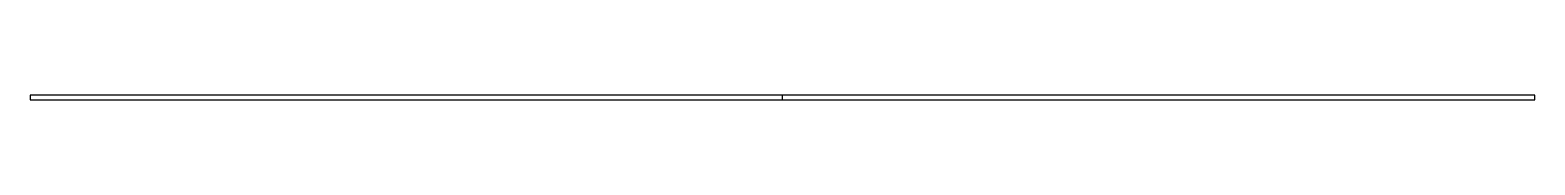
# Model space of a CAD drawing. Header units: millimetres. Extents: x -928 to 928, y 0 to 6.
import ezdxf

# ---------------------------------------------------------------- set-up
doc = ezdxf.new("R2010")
doc.units = ezdxf.units.MM
doc.layers.add('MARCATURA', color=7, linetype='Continuous')

msp = doc.modelspace()

# ---------------------------------------------------------------- linework, layer by layer
at = {"color": 7, "linetype": 'Continuous', "lineweight": 25}
for p, q in [((928, 6), (-928, 6)), ((-928, 6), (-928, 0)), ((-928, 0), (928, 0)), ((928, 0), (928, 6))]:
    msp.add_line(p, q, dxfattribs=at)
at = {"layer": 'MARCATURA'}
for p, q in [((0, 5.096), (-0.512, 5.096)), ((-0.512, 5.096), (0.512, 5.096)), ((-0.512, 1), (0.512, 1)), ((0, 1), (0, 5.096)), ((0.512, 1), (0, 1))]:
    msp.add_line(p, q, dxfattribs=at)

doc.saveas('drawing.dxf')
